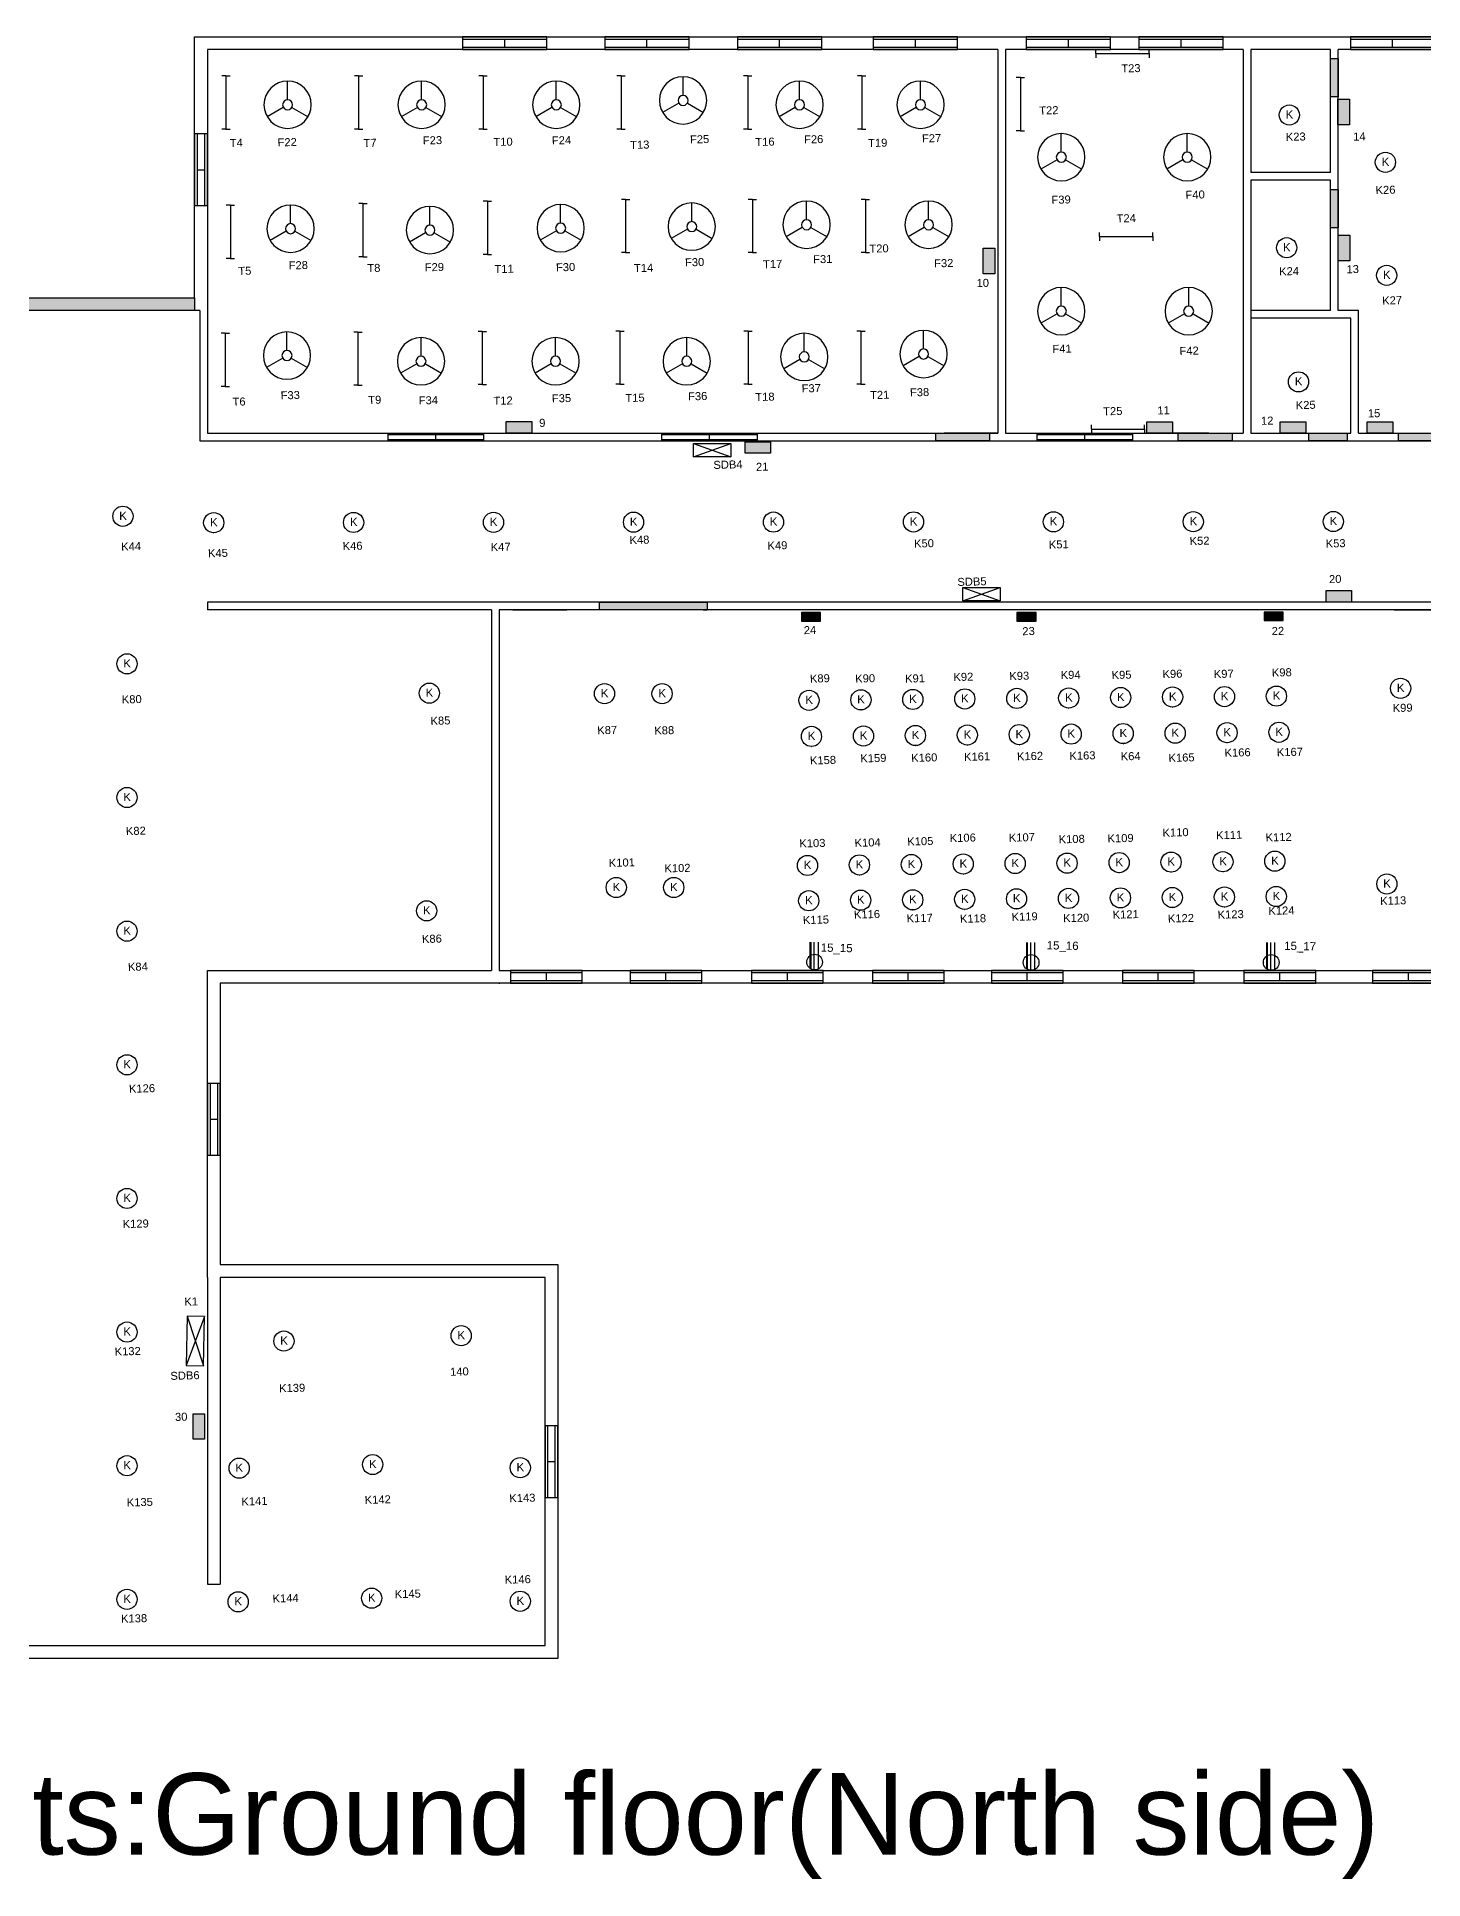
# Model space of a CAD drawing. Header units: inches. Extents: x 29 to 3534, y -159 to 1281.
# Drawn here: x 1142 to 2226, y -159 to 1281 of the extents above; entities that cross this region are included whole.
import ezdxf

# ---------------------------------------------------------------- set-up
doc = ezdxf.new("R2010")
doc.units = ezdxf.units.IN
doc.header["$MEASUREMENT"] = 0
doc.layers.add('Door', color=7, linetype='Continuous', true_color=0xf00e0a)
doc.layers.add('Window', color=7, linetype='Continuous', true_color=0xd6300a)
doc.layers.add('Electrical Blocks', color=7, linetype='Continuous')
doc.layers.add('hatches', color=7, linetype='Continuous')
doc.styles.get("Standard").update_dxf_attribs({"font": 'arial.ttf'})

# ---------------------------------------------------------------- blocks, each defined once
blk = doc.blocks.new('bathroom door')
at = {"true_color": 0x636466}
h = blk.add_hatch(color=251, dxfattribs=at)
h.dxf.hatch_style = 1
h.paths.add_polyline_path([(30, 0), (30, 6), (0, 6), (0, 0)])
at = {"color": 251, "true_color": 0x636466}
blk.add_lwpolyline([(0, 6), (30, 6), (30, 0), (0, 0)], close=True, dxfattribs=at)
blk = doc.blocks.new('door 2')
at = {"true_color": 0x636466}
h = blk.add_hatch(color=251, dxfattribs=at)
h.dxf.hatch_style = 1
h.paths.add_polyline_path([(0, 6), (-42, 6), (-42, 0), (0, 0)])
at = {"color": 251, "true_color": 0x636466}
blk.add_lwpolyline([(-42, 6), (0, 6), (0, 0), (-42, 0)], close=True, dxfattribs=at)
blk = doc.blocks.new('Window 5.5 feet')
at = {"layer": 'Window'}
for p, q in [((66, 10), (0, 10)), ((0, 10), (0, 0)), ((66, 8), (0, 8)), ((0, 2), (66, 2)), ((0, 0), (66, 0)), ((33, 2), (33, 8)), ((66, 0), (66, 10))]:
    blk.add_line(p, q, dxfattribs=at)
blk = doc.blocks.new('window small')
at = {"layer": 'Window'}
for p, q in [((56.1, 10), (0, 10)), ((0, 10), (0, 0)), ((56.1, 8), (0, 8)), ((0, 2), (56.1, 2)), ((0, 0), (56.1, 0)), ((28, 2), (28, 8)), ((56.1, 0), (56.1, 10))]:
    blk.add_line(p, q, dxfattribs=at)
blk = doc.blocks.new('window 6')
at = {"layer": 'Window'}
for p, q in [((75, 5.9), (0, 5.9)), ((0, 5.9), (0, 0)), ((75, 4.7), (0, 4.7)), ((0, 1.2), (75, 1.2)), ((0, 0), (75, 0)), ((37.5, 1.2), (37.5, 4.7)), ((75, 0.1), (75, 6))]:
    blk.add_line(p, q, dxfattribs=at)
blk = doc.blocks.new('civil')
at = {"layer": 'Door', "true_color": 0x636466}
h = blk.add_hatch(color=251, dxfattribs=at)
h.dxf.hatch_style = 1
h.paths.add_polyline_path([(1500.3, 282), (1500.3, 288), (1416.3, 288), (1416.3, 282)])
for p, q in [((1727.6, 720), (1727.6, 420)), ((1733.6, 720), (1733.6, 420)), ((1919.6, 720), (1919.6, 420)), ((1925.6, 720), (1925.6, 624)), ((1987.7, 624), (1987.7, 720)), ((1993.7, 516), (1993.7, 720)), ((1987.7, 624), (1925.6, 624)), ((1925.6, 618), (1925.6, 420)), ((1987.7, 618), (1925.6, 618)), ((1987.7, 516), (1987.7, 618)), ((1987.7, 516), (1925.6, 516)), ((2003.6, 510), (1925.6, 510)), ((2009.6, 516), (1993.7, 516)), ((2003.6, 420), (2003.6, 510)), ((2009.6, 504), (2009.6, 516)), ((2009.6, 420), (2009.6, 504)), ((1925.6, 420), (2003.6, 420)), ((1925.6, 420), (2003.6, 420)), ((2009.6, 420), (2075.6, 420)), ((2009.6, 420), (2063.6, 420)), ((2009.6, 420), (2075.6, 420)), ((1337.6, 288), (1109.6, 288)), ((1109.6, 288), (1109.6, 282)), ((1331.6, 282), (1109.6, 282)), ((1331.6, 282), (1331.6, 0)), ((2129.6, 288), (1337.6, 288)), ((1337.6, 282), (1337.6, 0)), ((2129.6, 282), (1337.6, 282)), ((1337.6, -10), (1337.6, -10.4)), ((1109.6, -240), (1109.6, -480)), ((1119.6, -240), (1119.6, -480)), ((1109.6, -480), (1119.6, -480))]:
    blk.add_line(p, q)
for points in [[(-136.4, 288), (-136.4, 730), (939.6, 730), (939.6, 526), (1099.6, 526), (1099.6, 730), (2235.6, 730), (2235.6, 278), (2139.6, 278), (2139.6, -10), (1119.6, -10), (1119.6, -230), (1383.6, -230), (1383.6, -538), (307.6, -538), (307.6, -230), (751.6, -230), (751.6, -10), (-16.4, -10), (-16.4, 156), (-16.4, 278), (-136.4, 278)], [(1727.6, 720), (1109.6, 720), (1109.6, 516)], [(1919.6, 720), (1733.6, 720)], [(1987.7, 720), (1925.6, 720)], [(2075.6, 720), (1993.7, 720)], [(1103.6, 516), (935.6, 516)], [(1103.6, 516), (1103.6, 414), (2225.6, 414)], [(1109.6, 516), (1109.6, 420), (1727.6, 420)], [(1727.6, 420), (1685.6, 420)], [(1733.6, 420), (1919.6, 420)], [(1892.6, 420), (1892.6, 420), (1850.6, 420)], [(1925.6, 420), (2003.6, 420)], [(2009.6, 420), (2075.6, 420)], [(1685.6, 414), (1727.6, 414)], [(1850.6, 414), (1892.6, 414)], [(1337.6, 0), (2129.6, 0), (2129.6, 282)], [(1390.5, 288), (1348.5, 288)], [(1348.5, 282), (1390.5, 282)], [(2079.6, 288), (2037.6, 288)], [(2037.6, 282), (2079.6, 282)], [(1109.6, -240), (1109.6, 0), (1331.6, 0)], [(751.6, -240), (317.6, -240), (317.6, -528), (1373.6, -528), (1373.6, -240), (1119.6, -240)]]:
    blk.add_lwpolyline(points)
at = {"color": 251, "true_color": 0x636466}
blk.add_lwpolyline([(1416.3, 288), (1500.3, 288), (1500.3, 282), (1416.3, 282)], close=True, dxfattribs=at)
at = {"layer": 'Door'}
for p, q in [((1419.3, 282), (1416.3, 282)), ((1497.3, 282), (1500.3, 282))]:
    blk.add_line(p, q, dxfattribs=at)
for name, p in [('Window 5.5 feet', (1309.1, 720)), ('Window 5.5 feet', (1420.3, 720)), ('Window 5.5 feet', (1524, 720)), ('Window 5.5 feet', (1630.2, 720)), ('Window 5.5 feet', (1749.8, 720)), ('Window 5.5 feet', (1837.9, 720)), ('Window 5.5 feet', (2003.3, 720)), ('window 6', (1250.6, 414)), ('window 6', (1464.6, 414)), ('window 6', (1758.1, 414)), ('window small', (1346.6, -10)), ('window small', (1440.1, -10)), ('window small', (1535.1, -10)), ('window small', (1629.6, -10)), ('window small', (1722.6, -10)), ('window small', (1825.1, -10)), ('window small', (1920.1, -10)), ('window small', (2020.7, -10))]:
    blk.add_blockref(name, p)
at = {"rotation": 270}
for p in [(1099.6, 654.1), (1109.6, -88.4), (1373.6, -356)]:
    blk.add_blockref('window small', p, dxfattribs=at)
at = {"layer": 'hatches', "color": 251, "true_color": 0x636466, "rotation": 270}
for p in [(1987.7, 713.2), (1987.7, 610.6)]:
    blk.add_blockref('bathroom door', p, dxfattribs=at)
at = {"layer": 'hatches', "color": 251, "true_color": 0x636466}
for name, p in [('door 2', (1721.2, 414)), ('door 2', (1910.8, 414)), ('bathroom door', (1970.8, 414)), ('bathroom door', (2040.9, 414))]:
    blk.add_blockref(name, p, dxfattribs=at)
blk = doc.blocks.new('*U2')
at = {"lineweight": -2}
blk.add_line((0, -7.3), (0, 7.3), dxfattribs=at)
blk = doc.blocks.new('*U3')
at = {"color": 0, "linetype": 'ByBlock', "lineweight": -2, "transparency": 16777216}
blk.add_blockref('*U2', (461.2, 98.4), dxfattribs=at)
for p, rotation in [((451.5, 81.5), 120), ((470.9, 81.5), 240)]:
    blk.add_blockref('*U2', p, dxfattribs=dict(at, rotation=rotation))
blk = doc.blocks.new('Fan')
at = {"lineweight": -2}
for radius in [18.5, 3.93]:
    blk.add_circle((0, 0), radius, dxfattribs=at)
blk.add_blockref('*U3', (-461.2, -87.2), dxfattribs=at)
blk = doc.blocks.new('Fluorescent Wall Light .F')
at = {"lineweight": -2}
for p, q in [((-27.2, 0), (-27.2, 4.3)), ((-27.2, 0), (-27.2, 1.6)), ((-27.2, 0), (27.2, 0)), ((-27.2, 0), (-27.2, -4.3)), ((27.2, 0), (27.2, 4.3)), ((27.2, 0), (27.2, -4.3))]:
    blk.add_line(p, q, dxfattribs=at)
blk = doc.blocks.new('3')
at = {"layer": 'Electrical Blocks', "lineweight": -2}
h = blk.add_hatch(color=256, dxfattribs=at)
h.dxf.hatch_style = 1
edge = h.paths.add_edge_path()
edge.add_arc((0, 0), 6.13, 412.8853, 419.2745)
edge.add_line((3.1, 5.3), (3.1, -5.7))
edge.add_arc((1, 0.1), 6.13, 290.0126, 295.7671)
edge.add_line((3.7, -5.5), (3.7, 4.9))
h = blk.add_hatch(color=256, dxfattribs=at)
h.dxf.hatch_style = 1
h.paths.add_polyline_path([(3.1, -5.3), (3.1, -15.7), (3.7, -15.7), (3.7, -4.9, -0.027886)])
for p, q in [((-2.7, -15.7), (-2.7, 5.5)), ((0.5, -15.7), (0.5, 6.1)), ((3.1, -15.7), (3.1, 5.3))]:
    blk.add_line(p, q, dxfattribs=at)
at = {"layer": 'Electrical Blocks', "color": 0, "linetype": 'ByBlock', "lineweight": -2}
blk.add_line((3.7, -15.7), (3.7, 4.9), dxfattribs=at)
at = {"layer": 'Electrical Blocks', "lineweight": -2}
blk.add_circle((0, 0), 6.13, dxfattribs=at)
blk = doc.blocks.new('Celling Light Type k Same')
at = {"layer": 'Electrical Blocks'}
blk.add_circle((12.1, 0), 7.89, dxfattribs=at)
blk.add_text('K', height=6.43, dxfattribs=at).set_placement((9.2, -2.8))
blk = doc.blocks.new('Distribution Board')
at = {"lineweight": -2}
for p, q in [((5, 0), (43.5, 13.6)), ((43.5, 13.6), (5, 13.6)), ((5, 13.6), (43.5, 0))]:
    blk.add_line(p, q, dxfattribs=at)
blk.add_lwpolyline([(5, 0), (43.5, 0), (43.5, 13.6), (5, 13.6)], close=True, dxfattribs=at)
blk = doc.blocks.new('Switch board concealed same')
at = {"true_color": 0x939598}
h = blk.add_hatch(color=252, dxfattribs=at)
h.dxf.hatch_style = 1
h.paths.add_polyline_path([(10, 9), (-10, 9), (-10, 0), (10, 0)])
blk.add_lwpolyline([(-10, 9), (10, 9), (10, 0), (-10, 0)], close=True)

msp = doc.modelspace()

# ---------------------------------------------------------------- hatches: boundary and pattern name
at = {"true_color": 0xc7c8ca}
h = msp.add_hatch(color=9, dxfattribs=at)
h.dxf.hatch_style = 1
h.paths.add_polyline_path([(1265.2, 1077.1), (1105.2, 1077.1), (1105.2, 1067.1), (1265.2, 1067.1)])

# ---------------------------------------------------------------- linework, layer by layer
for p, q in [((1265.2, 1077.1), (1265.2, 1067.1)), ((1280, 893.3), (1280.1, 893.3)), ((1745.6, 754.4), (1745.7, 754.4)), ((1786.2, 754.8), (1786.3, 754.8)), ((1826.8, 755.2), (1826.9, 755.2)), ((1867.4, 755.5), (1867.5, 755.5)), ((1908, 755.9), (1908.2, 755.9)), ((1948.6, 756.2), (1948.8, 756.2)), ((1989.3, 756.6), (1989.4, 756.6)), ((2029.9, 757), (2030, 757)), ((2070.5, 757.3), (2070.6, 757.3)), ((1747.5, 726.2), (1747.7, 726.2)), ((1788.1, 726.5), (1788.3, 726.5)), ((1828.7, 726.9), (1828.9, 726.9)), ((1869.4, 727.3), (1869.5, 727.3)), ((1910, 727.6), (1910.1, 727.6)), ((1950.6, 728), (1950.7, 728)), ((1991.2, 728.4), (1991.4, 728.4)), ((2031.8, 728.7), (2032, 728.7)), ((2072.4, 729.1), (2072.6, 729.1)), ((1744.3, 625.3), (1744.5, 625.3)), ((1784.9, 625.7), (1785.1, 625.7)), ((1825.6, 626), (1825.7, 626)), ((1866.2, 626.4), (1866.3, 626.4)), ((1906.8, 626.8), (1906.9, 626.8)), ((1947.4, 627.1), (1947.6, 627.1)), ((1988, 627.5), (1988.2, 627.5)), ((2028.6, 627.9), (2028.8, 627.9)), ((2069.3, 628.2), (2069.4, 628.2)), ((1745.4, 597.7), (1745.5, 597.7)), ((1786, 598.1), (1786.1, 598.1)), ((1826.6, 598.4), (1826.8, 598.4)), ((1867.2, 598.8), (1867.4, 598.8)), ((1907.9, 599.2), (1908, 599.2)), ((1948.5, 599.5), (1948.6, 599.5)), ((1989.1, 599.9), (1989.2, 599.9)), ((2029.7, 600.3), (2029.8, 600.3)), ((2070.3, 600.6), (2070.5, 600.6)), ((1396.5, 164.8), (1396.5, 164.7)), ((1395.7, 60.3), (1395.7, 60.2))]:
    msp.add_line(p, q)

# ---------------------------------------------------------------- block references
msp.add_blockref('civil', (165.6, 551.1))
at = {"layer": 'Electrical Blocks'}
for name, p, xscale, yscale, zscale, rotation in [('Fluorescent Wall Light .F', (1990.7, 1268.1), -0.7649976266260864, 0.7649976266260864, 0.7649976266260864, 180), ('Fluorescent Wall Light .F', (1289.7, 1229.7), -0.7649976266260864, 0.7649976266260864, 0.7649976266260864, 89.99999999999993), ('Fluorescent Wall Light .F', (1393.4, 1229.7), -0.7649976266260864, 0.7649976266260864, 0.7649976266260864, 89.99999999999993), ('Fluorescent Wall Light .F', (1490.7, 1229.7), -0.7649976266260864, 0.7649976266260864, 0.7649976266260864, 89.99999999999993), ('Fluorescent Wall Light .F', (1598.6, 1229.7), -0.7649976266260864, 0.7649976266260864, 0.7649976266260864, 89.99999999999993), ('Fluorescent Wall Light .F', (1697.7, 1229.7), -0.7649976266260864, 0.7649976266260864, 0.7649976266260864, 89.99999999999993), ('Fluorescent Wall Light .F', (1786.8, 1229.7), -0.7649976266260864, 0.7649976266260864, 0.7649976266260864, 89.99999999999993), ('Fluorescent Wall Light .F', (1910.9, 1228.5), -0.7649976266260864, 0.7649976266260864, 0.7649976266260864, 89.99999999999993), ('Fluorescent Wall Light .F', (1494.1, 1131.8), -0.7649976266260864, 0.7649976266260864, 0.7649976266260864, 89.99999999999993), ('Fluorescent Wall Light .F', (1602.2, 1133.2), -0.7649976266260864, 0.7649976266260864, 0.7649976266260864, 89.99999999999993), ('Fluorescent Wall Light .F', (1701.3, 1133.2), -0.7649976266260864, 0.7649976266260864, 0.7649976266260864, 89.99999999999993), ('Fluorescent Wall Light .F', (1789.7, 1133.2), -0.7649976266260864, 0.7649976266260864, 0.7649976266260864, 89.99999999999993), ('Fluorescent Wall Light .F', (1293.1, 1128.6), -0.7649976266260864, 0.7649976266260864, 0.7649976266260864, 89.99999999999993), ('Fluorescent Wall Light .F', (1396.8, 1130), -0.7649976266260864, 0.7649976266260864, 0.7649976266260864, 89.99999999999993), ('Fluorescent Wall Light .F', (1993.6, 1124.9), -0.7649976266260864, 0.7649976266260864, 0.7649976266260864, 180), ('Fluorescent Wall Light .F', (1289.1, 1028.6), -0.7649976266260864, 0.7649976266260864, 0.7649976266260864, 89.99999999999993), ('Fluorescent Wall Light .F', (1392.9, 1029.5), -0.7649976266260864, 0.7649976266260864, 0.7649976266260864, 89.99999999999993), ('Fluorescent Wall Light .F', (1490.1, 1030), -0.7649976266260864, 0.7649976266260864, 0.7649976266260864, 89.99999999999993), ('Fluorescent Wall Light .F', (1597.8, 1030.2), -0.7649976266260864, 0.7649976266260864, 0.7649976266260864, 89.99999999999993), ('Fluorescent Wall Light .F', (1697.9, 1030.2), -0.7649976266260864, 0.7649976266260864, 0.7649976266260864, 89.99999999999993), ('Fluorescent Wall Light .F', (1786.2, 1030.2), -0.7649976266260864, 0.7649976266260864, 0.7649976266260864, 89.99999999999993), ('Fluorescent Wall Light .F', (1987.2, 974.4), -0.7649976266260864, 0.7649976266260864, 0.7649976266260864, 180), ('Distribution Board', (1651.5, 963), -0.7589260629052866, 0.7589260629052866, 0.7589260629052866, 180), ('Distribution Board', (1862.1, 850.5), -0.7589260629052866, 0.7589260629052866, 0.7589260629052866, 180), ('Switch board concealed same', (1747.2, 824.2), -0.7459485461665221, 0.7459485461665221, 0.7459485461665221, 359.9999999999999), ('Switch board concealed same', (1915.7, 824.2), -0.7459485461665221, 0.7459485461665221, 0.7459485461665221, 359.9999999999999), ('Switch board concealed same', (2108.9, 824.6), -0.7459485461665221, 0.7459485461665221, 0.7459485461665221, 359.9999999999999)]:
    msp.add_blockref(name, p, dxfattribs=dict(at, xscale=xscale, yscale=yscale, zscale=zscale, rotation=rotation))
at = {"layer": 'Electrical Blocks', "xscale": -1}
for p in [(1337.9, 1228), (1442.7, 1228), (1548, 1228), (1647.1, 1231.4), (1738.2, 1228), (1832.8, 1228), (1942.9, 1187), (2041.4, 1187), (1743.7, 1134.2), (1839.1, 1134.2), (1340.2, 1131.1), (1449.2, 1130), (1551.4, 1131.5), (1653.9, 1132.7), (1942.9, 1066.6), (2042.5, 1066.6), (1835.2, 1033.1), (1337.4, 1031.9), (1442.2, 1027.4), (1547.4, 1027.4), (1650, 1027.4), (1741.9, 1030.8)]:
    msp.add_blockref('Fan', p, dxfattribs=at)
at = {"layer": 'Electrical Blocks'}
for name, p in [('Celling Light Type k Same', (2109.1, 1220)), ('Celling Light Type k Same', (2184.2, 1183)), ('Celling Light Type k Same', (2107, 1116.2)), ('Celling Light Type k Same', (2185.2, 1094.6)), ('Celling Light Type k Same', (2116.3, 1011.3)), ('Switch board concealed same', (2124, 971.1)), ('Switch board concealed same', (2192.1, 971.1)), ('Celling Light Type k Same', (1197, 906.2)), ('Celling Light Type k Same', (1268, 901.2)), ('Celling Light Type k Same', (1377.4, 901.4)), ('Celling Light Type k Same', (1486.8, 901.5)), ('Celling Light Type k Same', (1596.3, 901.6)), ('Celling Light Type k Same', (1705.7, 901.7)), ('Celling Light Type k Same', (1815.2, 901.8)), ('Celling Light Type k Same', (1924.6, 901.9)), ('Celling Light Type k Same', (2034, 902)), ('Celling Light Type k Same', (2143.5, 902.1)), ('Switch board concealed same', (2159.9, 839.1)), ('Celling Light Type k Same', (1200.2, 790.8)), ('Celling Light Type k Same', (2196.1, 771.7)), ('Celling Light Type k Same', (1436.6, 767.9)), ('Celling Light Type k Same', (1573.6, 767.5)), ('Celling Light Type k Same', (1618.6, 767.5)), ('Celling Light Type k Same', (1733.5, 762.3)), ('Celling Light Type k Same', (1774.1, 762.7)), ('Celling Light Type k Same', (1814.7, 763)), ('Celling Light Type k Same', (1855.3, 763.4)), ('Celling Light Type k Same', (1896, 763.8)), ('Celling Light Type k Same', (1936.6, 764.1)), ('Celling Light Type k Same', (1977.2, 764.5)), ('Celling Light Type k Same', (2017.8, 764.9)), ('Celling Light Type k Same', (2058.4, 765.2)), ('Celling Light Type k Same', (2099, 765.6)), ('Celling Light Type k Same', (1735.4, 734.1)), ('Celling Light Type k Same', (1776.1, 734.4)), ('Celling Light Type k Same', (1816.7, 734.8)), ('Celling Light Type k Same', (1857.3, 735.2)), ('Celling Light Type k Same', (1897.9, 735.5)), ('Celling Light Type k Same', (1938.5, 735.9)), ('Celling Light Type k Same', (1979.2, 736.3)), ('Celling Light Type k Same', (2019.8, 736.6)), ('Celling Light Type k Same', (2060.4, 737)), ('Celling Light Type k Same', (2101, 737.3)), ('Celling Light Type k Same', (1200.2, 686.3)), ('Celling Light Type k Same', (1732.3, 633.2)), ('Celling Light Type k Same', (1772.9, 633.6)), ('Celling Light Type k Same', (1813.5, 633.9)), ('Celling Light Type k Same', (1854.1, 634.3)), ('Celling Light Type k Same', (1894.7, 634.7)), ('Celling Light Type k Same', (1935.3, 635)), ('Celling Light Type k Same', (1976, 635.4)), ('Celling Light Type k Same', (2016.6, 635.8)), ('Celling Light Type k Same', (2057.2, 636.1)), ('Celling Light Type k Same', (2097.8, 636.5)), ('Celling Light Type k Same', (1582.8, 615.9)), ('Celling Light Type k Same', (1627.7, 615.9)), ('Celling Light Type k Same', (2185.4, 618.7)), ('Celling Light Type k Same', (1434.5, 597.7)), ('Celling Light Type k Same', (1733.3, 605.6)), ('Celling Light Type k Same', (1773.9, 606)), ('Celling Light Type k Same', (1814.6, 606.3)), ('Celling Light Type k Same', (1855.2, 606.7)), ('Celling Light Type k Same', (1895.8, 607.1)), ('Celling Light Type k Same', (1936.4, 607.4)), ('Celling Light Type k Same', (1977, 607.8)), ('Celling Light Type k Same', (2017.6, 608.1)), ('Celling Light Type k Same', (2058.3, 608.5)), ('Celling Light Type k Same', (2098.9, 608.9)), ('Celling Light Type k Same', (1200.2, 581.8)), ('Celling Light Type k Same', (1200.2, 477.3)), ('Celling Light Type k Same', (1200.2, 372.8)), ('Celling Light Type k Same', (1200.2, 268.3)), ('Celling Light Type k Same', (1322.9, 261.3)), ('Celling Light Type k Same', (1461.5, 265.5)), ('Celling Light Type k Same', (1200.2, 163.8)), ('Celling Light Type k Same', (1287.9, 161.9)), ('Celling Light Type k Same', (1392.3, 164.7)), ('Celling Light Type k Same', (1507.7, 162.3)), ('Celling Light Type k Same', (1200.2, 59.3)), ('Celling Light Type k Same', (1287.1, 57.4)), ('Celling Light Type k Same', (1391.5, 60.2)), ('Celling Light Type k Same', (1507.7, 57.8))]:
    msp.add_blockref(name, p, dxfattribs=at)
for name, p, rotation in [('Switch board concealed same', (2168.2, 1222.3), 89.99999999999997), ('Switch board concealed same', (2168.5, 1115.9), 89.99999999999997), ('Switch board concealed same', (1890.9, 1105.8), 89.99999999999997), ('Switch board concealed same', (1518.8, 980.2), 180), ('Switch board concealed same', (2019.8, 980.1), 180), ('Switch board concealed same', (1705.6, 964.5), 180), ('3', (1750, 557.6), 180), ('3', (1919.3, 557.3), 180), ('3', (2107, 557.3), 180), ('Distribution Board', (1259.3, 285.7), 268.9540684253311), ('Switch board concealed same', (1272.9, 194.5), 89.99999999999997)]:
    msp.add_blockref(name, p, dxfattribs=dict(at, rotation=rotation))

# ---------------------------------------------------------------- texts
for s, p in [('T23', (1989.9, 1253.2)), ('T22', (1925.7, 1220.3)), ('T4', (1292.7, 1194.9)), ('F22', (1330.1, 1195.4)), ('T7', (1397.3, 1194.9)), ('F23', (1443.7, 1196.9)), ('T10', (1498.9, 1195.7)), ('F24', (1544.6, 1196.9)), ('T13', (1605.8, 1193.4)), ('F25', (1652.6, 1197.7)), ('T16', (1703.7, 1195.7)), ('F26', (1741.8, 1197.7)), ('T19', (1791.9, 1194.9)), ('F27', (1834, 1198.5)), ('K23', (2118.5, 1199.7)), ('14', (2171.2, 1199.9)), ('F39', (1935.3, 1150.5)), ('F40', (2040.1, 1154.4)), ('K26', (2188.7, 1158.1)), ('T24', (1986.2, 1135.9)), ('F31', (1748.9, 1104)), ('T20', (1792.9, 1112.3)), ('T5', (1299.4, 1094.9)), ('F28', (1338.8, 1099.2)), ('T8', (1400.3, 1097.1)), ('F29', (1445.2, 1097.7)), ('T11', (1499.7, 1096.3)), ('F30', (1547.8, 1097.7)), ('T14', (1608.8, 1097.1)), ('F30', (1648.7, 1101.6)), ('T17', (1709.7, 1100.1)), ('F32', (1843.5, 1100.8)), ('K24', (2113.3, 1094.5)), ('13', (2166, 1096.2)), ('10', (1876.7, 1085.4)), ('K27', (2193.9, 1071.7)), ('F41', (1936, 1033.9)), ('F42', (2035.4, 1032.3)), ('F37', (1739.9, 1003)), ('T6', (1294.9, 992.6)), ('F33', (1332.5, 997.6)), ('T9', (1401, 994)), ('F34', (1440.5, 993.6)), ('T12', (1498.9, 993.3)), ('F35', (1544.6, 995.2)), ('T15', (1602.1, 995.5)), ('F36', (1651.1, 996.8)), ('T18', (1703.7, 996.3)), ('T21', (1793.4, 997.8)), ('F38', (1824.6, 999.9)), ('K25', (2126.3, 989.9)), ('9', (1534.7, 976.1)), ('T25', (1975.7, 985.1)), ('11', (2018.1, 985.8)), ('12', (2099.1, 977.7)), ('15', (2182.7, 983.5)), ('SDB4', (1670.9, 943.2)), ('21', (1704.2, 941.7)), ('K44', (1207.8, 879.4)), ('K45', (1275.7, 874.1)), ('K46', (1381, 879.7)), ('K47', (1496.8, 878.9)), ('K48', (1605.3, 884.5)), ('K49', (1713.2, 880.1)), ('K50', (1827.8, 881.7)), ('K51', (1933.2, 880.9)), ('K52', (2043.3, 883.7)), ('K53', (2149.7, 881.7)), ('SDB5', (1861.7, 851.7)), ('20', (2152.3, 853.9)), ('24', (1741.6, 814)), ('23', (1912.5, 813.2)), ('22', (2107.5, 813.3)), ('K89', (1746.4, 776.1)), ('K90', (1781.8, 776.1)), ('K91', (1820.8, 776.1)), ('K92', (1858.6, 777.3)), ('K93', (1902.3, 778.1)), ('K94', (1942.5, 778.9)), ('K95', (1982.3, 778.9)), ('K96', (2022.1, 779.7)), ('K97', (2062.2, 779.7)), ('K98', (2107.6, 780.8)), ('K80', (1208.3, 759.8)), ('K85', (1449.7, 743.1)), ('K99', (2202.1, 753.1)), ('K87', (1580.1, 735.7)), ('K88', (1624.7, 735.5)), ('K159', (1785.8, 713.7)), ('K160', (1825.6, 714.1)), ('K161', (1866.9, 714.9)), ('K162', (1908.3, 715.3)), ('K163', (1949.3, 715.7)), ('K64', (1989.4, 715.3)), ('K165', (2026.8, 714.1)), ('K166', (2070.6, 718.1)), ('K167', (2111.5, 718.5)), ('K158', (1746.4, 712.1)), ('K82', (1211.5, 656.9)), ('K103', (1738.1, 647.2)), ('K104', (1781.3, 647.7)), ('K105', (1822.5, 648.7)), ('K106', (1855.7, 651.4)), ('K107', (1901.9, 651.7)), ('K108', (1940.9, 650.4)), ('K109', (1979.1, 651.1)), ('K110', (2022.1, 655.6)), ('K111', (2064, 653.6)), ('K112', (2102.7, 651.9)), ('K101', (1589.1, 632)), ('K102', (1632.6, 627.7)), ('K113', (2192.3, 602.3)), ('K115', (1740.9, 587.3)), ('K116', (1780.8, 591.6)), ('K117', (1822, 588.6)), ('K118', (1863.7, 588.3)), ('K119', (1904.1, 589.8)), ('K120', (1944.4, 588.8)), ('K121', (1983.1, 591.5)), ('K122', (2026.3, 588.5)), ('K123', (2065.2, 591.5)), ('K124', (2104.9, 594.5)), ('K86', (1443, 572.5)), ('K84', (1213.1, 550.7)), ('K126', (1213.9, 455.4)), ('K129', (1209, 349.6)), ('K1', (1257.2, 288.9)), ('K132', (1202.7, 249.9)), ('SDB6', (1246.3, 230.9)), ('140', (1465, 234.1)), ('K139', (1331.3, 221.2)), ('30', (1249.9, 198.8)), ('K135', (1212.2, 131.9)), ('K141', (1301.8, 132.6)), ('K142', (1398.2, 133.9)), ('K143', (1511.3, 135.2)), ('K146', (1507.7, 71.5)), ('K144', (1326.2, 56.8)), ('K145', (1421.7, 60.2)), ('K138', (1207.7, 41))]:
    msp.add_text(s, height=6.26, rotation=1.5415).set_placement(p)
msp.add_text('Fixture and Fittings Layouts:Ground floor(North side)', height=63.704).set_placement((114.3, -140.3))
for s, p in [('15_15', (1754.7, 565.8)), ('15_16', (1931.4, 567.6)), ('15_17', (2117.1, 567.2))]:
    msp.add_text(s, height=6.43, rotation=358.867, dxfattribs=at).set_placement(p)

doc.saveas('drawing.dxf')
